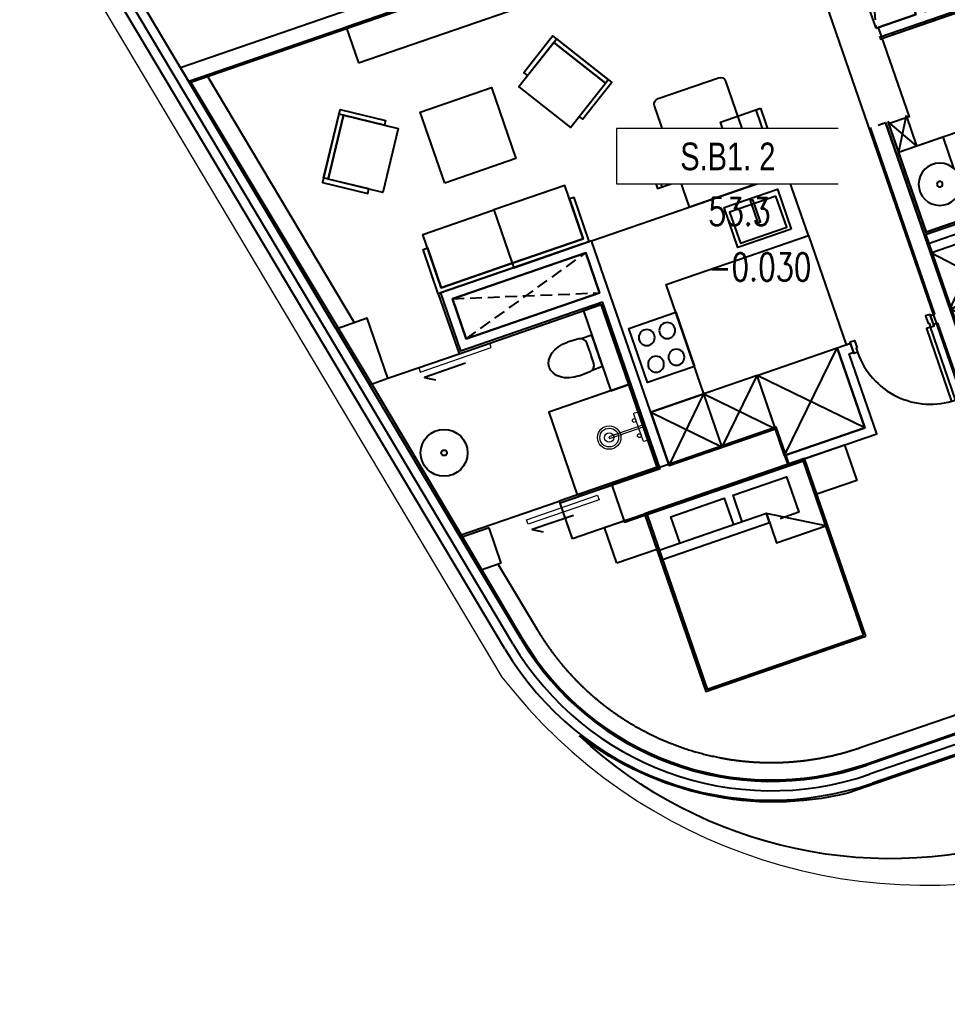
# Model space of a CAD drawing. Header units: millimetres. Extents: x -361699137 to 361252145, y -356478932 to 356523199.
# Drawn here: x 63702 to 73578, y 21510 to 31904 of the extents above; entities that cross this region are included whole.
import ezdxf
from ezdxf.enums import TextEntityAlignment as Align
from ezdxf.xclip import XClip

# ---------------------------------------------------------------- set-up
doc = ezdxf.new("R2010")
doc.units = ezdxf.units.MM
doc.header["$LTSCALE"] = 100
doc.header["$MEASUREMENT"] = 0
doc.header["$XCLIPFRAME"] = 0
doc.set_wipeout_variables(frame=1)
for name, pattern in [('220126_HDN_HBA typical plan$0$HIDDEN', [0.375, 0.25, -0.125]), ('ACAD_ISO03W100', [30, 12, -18]), ('Xref_ST_MBDV Cot vach 30.7.2022$0$HIDDEN', [0.375, 0.25, -0.125])]:
    doc.linetypes.add(name, pattern=pattern)
for name, color, linetype in [('1VinaPVC-Text', 9, 'Continuous'), ('A-_FURN----_E-_N', 251, 'Continuous'), ('A-ANNO-ROOM', 50, 'Continuous'), ('A-WALL-FNSH', 11, 'Continuous'), ('IDEA - dim', 251, 'Continuous'), ('KT-Net manh', 139, 'Continuous'), ('KT-Tuong', 1, 'Continuous'), ('Xref_ST_MBDV Cot vach 30.7.2022$0$KT-Khuat', 9, 'Xref_ST_MBDV Cot vach 30.7.2022$0$HIDDEN')]:
    doc.layers.add(name, color=color, linetype=linetype)
for name, color, linetype, lineweight in [('A-NoiThat', 39, 'Continuous', 13), ('AUDIT_I_220808132811-11', 7, 'Continuous', 9), ('CIC36 net manh', 8, 'Continuous', 9), ('HBA-Partition', 4, 'Continuous', 13), ('KT-Chuviet', 255, 'Continuous', 15), ('KT-Net cua', 87, 'Continuous', 9), ('KT-Net thay', 7, 'Continuous', 15), ('KT-Net truc', 18, 'Continuous', 15)]:
    doc.layers.add(name, color=color, linetype=linetype, lineweight=lineweight)
doc.layers.add('dien tich thong thuy', color=3, linetype='Continuous', plot=False)
doc.styles.add('220126_HDN_HBA typical plan$0$211210_HDN_HBA_TYPICAL PLAN CORE OPT 1$0$HBA-Text', font='GOTHIC.TTF')
doc.styles.add('font unicode ccu', font='arial.ttf')
doc.styles.add('ROMANS', font='ROMANS.SHX')
doc.styles.add('Tahoma', font='tahoma.ttf')

# ---------------------------------------------------------------- blocks, each defined once
blk = doc.blocks.new('A$C1AAC5519')
at = {"layer": 'A-ANNO-ROOM', "insert": (772.955269176513, 1216.574747113511), "char_height": 600, "attachment_point": 2, "rotation": 50.44882673977027, "style": '220126_HDN_HBA typical plan$0$211210_HDN_HBA_TYPICAL PLAN CORE OPT 1$0$HBA-Text'}
blk.add_mtext_dynamic_manual_height_columns('S.B1.', width=722857412.8743668, gutter_width=9765.624999999996, heights=[0], dxfattribs=at)
blk = doc.blocks.new('A$C418F5BC8')
at = {"layer": 'A-ANNO-ROOM', "insert": (648.1133449638728, 1090.790118377889), "char_height": 600, "attachment_point": 2, "rotation": 50.44882673977027, "style": '220126_HDN_HBA typical plan$0$211210_HDN_HBA_TYPICAL PLAN CORE OPT 1$0$HBA-Text'}
blk.add_mtext_dynamic_manual_height_columns('SL-S', width=722857412.8743668, gutter_width=9765.624999999996, heights=[0], dxfattribs=at)
blk = doc.blocks.new('A$C2A6C5140')
at = {"layer": 'A-ANNO-ROOM', "insert": (731.4497625969816, 1190.0169191678, 0.0003277973379295924), "char_height": 600, "attachment_point": 2, "rotation": 50.44882673977027, "style": '220126_HDN_HBA typical plan$0$211210_HDN_HBA_TYPICAL PLAN CORE OPT 1$0$HBA-Text'}
blk.add_mtext_dynamic_manual_height_columns('2-BR', width=722857412.8743668, gutter_width=9765.624999999996, heights=[0], dxfattribs=at)
blk = doc.blocks.new('A$C5388591E')
at = {"layer": 'A-ANNO-ROOM', "insert": (894.3001998505497, 842.1987865094561, 0.0004622000541105721), "char_height": 600, "attachment_point": 2, "rotation": 1.4064704596368105, "style": '220126_HDN_HBA typical plan$0$211210_HDN_HBA_TYPICAL PLAN CORE OPT 1$0$HBA-Text'}
blk.add_mtext_dynamic_manual_height_columns('3-BR', width=722857412.8743668, gutter_width=9765.624999999996, heights=[0], dxfattribs=at)
blk = doc.blocks.new('A$C21AF0CCA')
at = {"layer": 'A-ANNO-ROOM', "insert": (1197.56892258345, 814.6835720778872), "char_height": 600, "attachment_point": 2, "rotation": 0.10542954816276216, "style": '220126_HDN_HBA typical plan$0$211210_HDN_HBA_TYPICAL PLAN CORE OPT 1$0$HBA-Text'}
blk.add_mtext_dynamic_manual_height_columns('S.B1P.', width=722857412.8743668, gutter_width=9765.624999999996, heights=[0], dxfattribs=at)
blk = doc.blocks.new('*U207')
for points in [[(396.7561588253833, -484.1490495130481), (464.3337632049024, -466.3349522090732), (394.4481821902239, -466.0516779393653)], [(482.6951045578201, -398.9039813853606), (464.6170375002125, -396.4493711387506), (464.3337632049024, -466.3349522090732)]]:
    blk.add_hatch(color=256).paths.add_polyline_path(points)
blk.add_line((464.3337632049024, -466.3349522090732), (416.9273155568029, -418.7598943406972))
for points in [[(396.7561588253833, -484.1490495130481), (464.3337632049024, -466.3349522090732), (394.4481821902239, -466.0516779393653)], [(482.6951045578201, -398.9039813853606), (464.6170375002125, -396.4493711387506), (464.3337632049024, -466.3349522090732)]]:
    blk.add_lwpolyline(points, close=True)
for centre in [(16.76743755071067, -17.17677016190672), (85.71403000141326, -87.65612936302188), (155.3043908096025, -157.4940017787478), (224.8947516177918, -227.3318741944736), (294.485112425981, -297.1697466101995), (364.0754732341703, -367.0076190259254)]:
    blk.add_ellipse(centre, major_axis=(34.52187991841241, 31.95056764796491), ratio=0.5238875827070036, start_param=4.731720461219403, end_param=7.873313114809197)
at = {"extrusion": (0, 0, -1)}
for centre in [(51.5728287498025, -52.1059534814385), (120.5194212005051, -122.5853126825537), (190.1097820086943, -192.4231850982796), (259.7001428168836, -262.2610575140054), (329.2905036250728, -332.0989299297313), (398.8808644332621, -401.9368023454572)]:
    blk.add_ellipse(centre, major_axis=(-32.07293168385898, -34.4082260416161), ratio=0.5238875826554585, start_param=4.731720461217387, end_param=7.87331311480718, dxfattribs=at)
blk = doc.blocks.new('*U204')
at = {"ltscale": 5}
blk.add_lwpolyline([(305, -530), (305, -1.13686837721616e-13), (-305, 0), (-305, -530)], close=True, dxfattribs=at)
for centre in [(-150, -150), (150, -150.0000000000001), (-150, -380), (150, -380)]:
    blk.add_circle(centre, 85, dxfattribs=at)
blk = doc.blocks.new('*U206')
at = {"layer": 'A-_FURN----_E-_N', "linetype": 'Continuous'}
for points in [[(-899.9999999999709, 600), (-899.9999999999709, 1000), (-1349.999999999971, 1000), (-1349.999999999971, 600)], [(-900.0000000000291, -1000), (-900.0000000000291, 1000), (900.0000000000291, 1000), (900.0000000000291, -1000)], [(-880.0000000000291, -980), (-880.0000000000291, 980), (880.0000000000291, 980), (880.0000000000291, -980)], [(1350.000000000029, 600), (1350.000000000029, 1000), (900.0000000000291, 1000), (900.0000000000291, 600)]]:
    blk.add_lwpolyline(points, close=True, dxfattribs=at)
at = {"layer": 'A-_FURN----_E-_N', "linetype": '220126_HDN_HBA typical plan$0$HIDDEN', "ltscale": 500}
blk.add_lwpolyline([(-900.0000000000291, -1000), (-900.0000000000291, 1000), (900.0000000000291, 1000), (900.0000000000291, -1000)], close=True, dxfattribs=at)
at = {"layer": 'A-_FURN----_E-_N', "linetype": 'Continuous'}
for points in [[(-54.9999999999709, 580), (-54.9999999999709, 880), (-655.605454891891, 880), (-655.605454891891, 480), (-448.1151331290312, 480)], [(645.6054548844986, 580), (645.6054548844986, 880), (45.0000000000291, 880), (45.0000000000291, 580)], [(-880.0000000000291, 248.6659454330802), (-326.2632651105232, 580), (880.0000000000291, 580), (880.0000000000291, 480), (-326.2632651105232, 480), (-326.2632651105232, 580), (-326.2632651105232, 248.6659454330802), (-880.0000000000291, 248.6659454330802)]]:
    blk.add_lwpolyline(points, dxfattribs=at)
blk = doc.blocks.new('*U205')
at = {"ltscale": 5}
for points in [[(-300, -450), (300, -450), (300, 0), (-300, 0)], [(-261, -65), (261, -65), (261, -415), (-261, -415)], [(-15, -20), (15, -20), (15, -270), (-15, -270)]]:
    blk.add_lwpolyline(points, close=True, dxfattribs=at)
blk = doc.blocks.new('220126_HDN_HBA typical plan$0$210902_YS plan 330pm ver13$0$TOTO-WC-CW822J')
at = {"color": 0}
blk.add_lwpolyline([(-177.2072506700642, -119.1915361834399), (-175, 0), (175, 0), (177.2072506700642, -119.1915361836145)], dxfattribs=at)
blk.add_lwpolyline([(-190, -270), (-183.3947591906181, -144.5004246227618, -0.3908696114996718), (-115.4352058441145, -78.20653349565691), (-27.76706723973621, -75.77130742336158, -0.01388621073825284), (27.76706724101678, -75.77130742336158), (115.4352058439981, -78.20653349565691, -0.3908696114996718), (183.3947591905016, -144.5004246227618), (190, -270)], format="xyb", dxfattribs=at)
blk.add_ellipse((0, -270), major_axis=(0, -270), ratio=0.7037037037037037, start_param=4.71238898038469, end_param=7.853981633974483, dxfattribs=at)
blk = doc.blocks.new('d800')
blk.add_line((760, 70), (40, 70))
for points in [[(40, 790), (40, 70), (85, 70), (85, 790)], [(50, 25), (40, 25), (40, 70), (0, 70), (0, -70), (50, -70)], [(750, 25), (760, 25), (760, 70), (800, 70), (800, -70), (750, -70)]]:
    blk.add_lwpolyline(points, close=True)
blk.add_arc((40, 70), 720, 0, 90)
blk = doc.blocks.new('9')
for p, q in [((-3000.000000004635, -5599.999999996318), (-3345.000000458938, -5599.999999996784)), ((-3345.000000458938, -5599.999999996784), (-3000.000000005144, -5805.000000001877)), ((-3000.000000004635, -5599.999999996318), (-3345.000000458633, -5805.000000001819))]:
    blk.add_line(p, q)
at = {"color": 6, "const_width": 29.99999999999999}
blk.add_lwpolyline([(-99.99999999903957, -199.9999999962602), (-1069.999999999491, -199.9999999962456), (-1069.999999999542, -1574.999999996304), (-99.99999999943248, -1574.999999996289)], close=True, dxfattribs=at)
at = {"layer": 'A-_FURN----_E-_N', "linetype": 'Continuous'}
for points in [[(-1769.999999998588, -874.9999999943248), (-1839.999999999025, -874.9999999925785), (-1839.999999998603, -1224.999999994412), (-1769.99999999904, -1224.999999994427)], [(-1169.99999999952, -874.9999999944557), (-1769.999999998588, -874.9999999943248), (-1769.999999999076, -1674.999999994441), (-1169.99999999952, -1674.99999999626)], [(-1769.99999999904, -1224.999999994427), (-1839.999999998603, -1224.999999994412), (-1839.999999999076, -1674.999999994456), (-1769.999999999076, -1674.999999994441)]]:
    blk.add_lwpolyline(points, close=True, dxfattribs=at)
at = {"layer": 'A-WALL-FNSH', "color": 5}
for points in [[(-9580.000000018605, -259.9999999943393), (-9460.000000018154, -259.9999999944557), (-9460.000000018656, -199.9999999944121), (-9580.000000018605, -199.9999999963038)], [(-9460.000000018597, -2814.999999994354), (-9460.000000018154, -259.9999999944557), (-9580.000000018605, -259.9999999943393), (-9580.000000019078, -2814.999999996275)], [(-9520.000000018641, -1562.499999994412), (-9520.000000018597, -259.9999999943684), (-9580.000000018605, -259.9999999943393), (-9580.000000018583, -1562.499999994325)], [(-9460.000000018132, -1562.499999994427), (-9460.000000018597, -2814.999999994354), (-9520.000000018597, -2814.999999996217), (-9520.000000018641, -1562.499999994412)], [(-9580.000000018597, -2874.999999998137), (-9460.000000018146, -2874.999999996246), (-9460.000000018597, -2814.999999994354), (-9580.000000019078, -2814.999999996275)], [(-9580.000000018132, -2974.999999996231), (-9460.00000001816, -2974.999999994412), (-9460.000000018612, -3034.999999996289), (-9580.000000019092, -3034.999999998137)], [(-9460.000000018612, -3034.999999996289), (-9460.000000019529, -5539.999999996275), (-9580.000000020023, -5539.999999996289), (-9580.000000019092, -3034.999999998137)], [(-9460.000000018612, -4287.499999998123), (-9460.000000018612, -3034.999999996289), (-9520.000000018641, -3034.999999996289), (-9520.000000019085, -4287.499999998152)], [(-9520.000000019085, -4287.499999998152), (-9520.000000019092, -5539.99999999626), (-9580.000000020023, -5539.999999996289), (-9580.000000018612, -4287.499999998123)], [(-9580.000000020023, -5539.999999996289), (-9460.000000019529, -5539.999999996275), (-9460.000000019078, -5599.999999994354), (-9580.000000019543, -5599.999999996318)]]:
    blk.add_lwpolyline(points, close=True, dxfattribs=at)
for points in [[(-9460.000000018656, -199.9999999944121), (-9460.000000018597, -2814.999999994354)], [(-9460.000000019078, -5599.999999994354), (-9460.000000018612, -3034.999999996289)]]:
    blk.add_lwpolyline(points, dxfattribs=at)
at = {"layer": 'HBA-Partition'}
blk.add_lwpolyline([(-9199.999999999054, -2874.999999996289), (-9199.999999998574, -2974.999999996289), (-9599.99999999904, -2974.999999996217), (-9599.999999999505, -2874.999999998137)], close=True, dxfattribs=at)
at = {"layer": 'IDEA - dim'}
for p, q in [((-9599.999999999054, -199.9999999944412), (-9599.999999999505, -2874.999999998137)), ((-9399.999999998603, -199.9999999943975), (-9399.999999999098, -2874.999999996289)), ((-1769.999999998588, -874.9999999943248), (-1769.999999998559, -199.9999999943975)), ((-2119.999999999491, -2874.999999994339), (-2470, -2874.999999994514)), ((-2119.999999999091, -2874.999999992564), (-2020.000000004678, -2874.999999992564)), ((-2020.000000003696, -3665), (-2020.000000003711, -2874.999999996304)), ((-1070.000002763212, -2875.000003132984), (-169.9999999995125, -2875.000003684283)), ((-1070.000002762747, -3325.000003041685), (-1070.000002763212, -2875.000003132984)), ((-9600.000000000451, -5600.93815043573), (-9599.99999999904, -2974.999999996217)), ((-9399.999999999978, -5600.93815043378), (-9399.999999999069, -2974.999999996275)), ((-1070.000002762747, -3325.000003041685), (-170.0000000004438, -3325.000003684312)), ((-1070.000003144596, -3324.999999349893), (-1069.99999695037, -3325.000003041656)), ((-669.9999999999782, -4749.999999998079), (-670.0000000004366, -3325.000003689929)), ((-4269.99999999904, -3764.999999994427), (-4244.999999999069, -3764.999999996289)), ((-4270.000000000007, -4564.999999998123), (-4244.999999999971, -4564.999999996217)), ((-1095.000000000451, -5049.999999996318), (-1095.000000000422, -4749.999999998137)), ((-169.9999999995052, -5599.999999996289), (-6.963091436773539e-09, -5599.999999998137)), ((-3000.000000004613, -5830.000000001804), (-4269.99999999904, -5830.000000001877))]:
    blk.add_line(p, q, dxfattribs=at)
blk.add_lwpolyline([(-5269.99999999904, -84.99999998044223), (-5269.999999999054, -1724.999999976731, 0.414213562373095), (-5209.999999999505, -1784.999999976717), (-4529.999999998574, -1784.999999976717, 0.414213562373095), (-4469.999999999069, -1724.999999978565), (-4469.999999999054, -84.99999998044223)], format="xyb", close=True, dxfattribs=at)
for points in [[(-1170, -799.9999999963184), (-1169.999999999513, -199.9999999962456), (-4469.999999998574, -199.9999999943975), (-4469.999999998574, -799.9999999944121), (-1769.999999999047, -799.9999999963038), (-1769.999999999076, -1674.999999994441), (-1169.99999999952, -1674.99999999626)], [(-3269.999999999971, -2874.99999999252), (-2469.999999999047, -2874.999999992593), (-2469.999999999956, -3664.999999996231)], [(-3000.000000005144, -5805.000000001877), (-4244.999999999971, -5805.00000000179), (-4244.99999999952, -2999.999999992549), (-3394.999999999069, -2999.999999992564), (-3394.999999999549, -3789.999999996289), (-2144.999999999047, -3789.999999996246), (-2144.99999999952, -5599.99999999626)], [(-4476.139892185995, -4728.893979981542), (-4476.139892186497, -4294.40326539801), (-4530.01426306089, -4363.505103575066)], [(-3000.000000003267, -5805.000000001834), (-3345.000000458633, -5805.000000001819), (-3345.000000459586, -5140.000000456363), (-2895.000000459593, -4690.000000456275), (-2144.99999999952, -4690.000000456363), (-2144.99999999952, -5599.99999999626)], [(-3922.249721609478, -5305.000002011584), (-4245.000000000451, -5305.000002011613), (-4244.999999999971, -5805.00000000179), (-3345.000000458633, -5805.000000001819), (-3345.000000459113, -5305.000002011642), (-3697.750278390449, -5305.000002009838)]]:
    blk.add_lwpolyline(points, dxfattribs=at)
for points in [[(-8249.999999999563, -748.0050340611488), (-8249.999999999047, -299.9999999962602), (-7449.99999999904, -299.9999999944994), (-7449.999999999549, -249.9999999962747), (-8299.99999999904, -249.9999999962747), (-8299.99999999904, -748.005034061076)], [(-8249.999999999047, -299.9999999962602), (-8249.999999999047, -899.9999999963184), (-7449.999999999549, -899.9999999944121), (-7449.99999999904, -299.9999999944994)], [(-6649.999999999505, -748.0050340610906), (-6649.999999999025, -299.9999999962165), (-7449.99999999904, -299.9999999944994), (-7449.999999999549, -249.9999999962747), (-6599.99999999952, -249.9999999943975), (-6599.999999999491, -748.0050340592861)], [(-6649.999999999025, -299.9999999962165), (-6649.999999999505, -899.9999999944266), (-7449.999999999549, -899.9999999944121), (-7449.99999999904, -299.9999999944994)], [(-5526.365906123057, -831.6291622417048), (-5526.365906122148, -381.6291622417048), (-5076.365906122592, -381.6291622435529), (-5076.365906122577, -831.6291622435092)], [(-5526.365906123057, -831.6291622417048), (-5526.365906122148, -381.6291622417048), (-5476.365906123057, -381.6291622435383), (-5476.365906123028, -831.6291622434946)], [(-5526.36590612305, -1078.370892607607), (-5526.365906122577, -1528.370892607505), (-5076.365906123508, -1528.370892607621), (-5076.365906122577, -1078.370892607651)], [(-5526.36590612305, -1078.370892607607), (-5526.365906122577, -1528.370892607505), (-5476.365906123057, -1528.370892609484), (-5476.365906123559, -1078.370892607651)], [(-4213.634093875524, -1078.37089260768), (-4213.634093875517, -1528.370892609455), (-4663.634093875975, -1528.370892607592), (-4663.634093875044, -1078.370892607592)], [(-4213.634093875524, -1078.37089260768), (-4213.634093875517, -1528.370892609455), (-4263.634093875553, -1528.370892607636), (-4263.634093875531, -1078.370892607592)], [(-8375.73886584679, -1390.677188735441), (-8823.743899913003, -1390.677188733622), (-8823.743899913068, -2090.677188735484), (-8873.743899912559, -2090.677188733636), (-8873.743899912079, -1340.677188733593), (-8375.738865846739, -1340.677188733593)], [(-7849.99999999904, -1340.677188733607), (-7849.999999998574, -2140.677188733578), (-7049.999999999025, -2140.677188733593), (-7049.99999999904, -1340.677188733607)], [(-6524.261134151835, -1390.677188735441), (-6076.256100086481, -1390.677188735412), (-6076.256100086466, -2090.677188733607), (-6026.256100086015, -2090.677188735441), (-6026.25610008552, -1340.677188735455), (-6524.261134151355, -1340.677188735441)], [(-8375.738865846768, -2090.677188735441), (-8823.743899913068, -2090.677188735484), (-8823.743899913003, -1390.677188733622), (-8873.743899912559, -1390.677188735528), (-8873.743899912079, -2140.677188731759), (-8375.738865846753, -2140.677188733578)], [(-8823.743899913068, -2090.677188735484), (-8223.743899912093, -2090.677188735412), (-8223.743899912064, -1390.677188735368), (-8823.743899913003, -1390.677188733622)], [(-6076.256100086466, -2090.677188733607), (-6676.256100086503, -2090.677188735455), (-6676.256100086481, -1390.677188735441), (-6076.256100086481, -1390.677188735412)], [(-6524.261134151326, -2090.677188733636), (-6076.256100086466, -2090.677188733607), (-6076.256100086481, -1390.677188735412), (-6026.256100086001, -1390.677188735455), (-6026.25610008552, -2140.677188735368), (-6524.261134151384, -2140.677188733607)], [(-124.9999999995125, -1875.000000003725), (-124.9999999995198, -1865.00000000374), (-184.9999999994907, -1865.000000003725), (-184.9999999990541, -1825.000000003725), (15.00000000097498, -1825.000000003725), (15.00000000050204, -1875.000000005515)], [(-1105.000000000437, -2785.000000005661), (-185.0000000000073, -2785.000000005632), (-185.0000000004438, -2725.00000000553), (-1105.000000000451, -2725.000000003711)], [(-124.9999999999782, -2775.000000005559), (-124.9999999990687, -2785.000000003682), (-185.0000000000073, -2785.000000005632), (-184.9999999999563, -2825.000000003711), (15.00000000097498, -2825.000000003725), (15.00000000002183, -2775.000000003638)], [(-8399.99999999997, -2974.999999994325), (-6599.999999999061, -2974.999999994485), (-6599.99999999904, -2874.999999992564), (-8399.999999999054, -2874.999999992564)], [(-6752.499999999047, -2874.999999996173), (-6752.499999999025, -2974.999999994412), (-8247.499999999956, -2974.999999994412), (-8247.499999999513, -2874.999999996318)], [(-8147.499999999491, -2899.999999994412), (-8147.499999999978, -2949.999999996347), (-6852.499999999549, -2949.999999998123), (-6852.499999999491, -2899.999999996275)], [(-5699.999999999505, -3574.999999992549), (-5099.999999999534, -3574.999999990745), (-5099.999999999505, -2974.999999990672), (-5699.999999999025, -2974.999999990687), (-5699.999999999505, -3574.999999992549)], [(-5099.999999999534, -3574.999999990745), (-4369.999999999505, -3574.999999990614), (-4369.999999999505, -2974.999999992549), (-5099.999999999505, -2974.999999990672), (-5099.999999999534, -3574.999999990745)], [(-2144.99999999952, -4690.000000456363), (-2144.999999999047, -3789.999999996246), (-2344.999999999956, -3789.999999998137), (-2344.999999999978, -4690.000000456246)], [(-4370.000000000422, -4285.574825735777), (-4429.999999999956, -4285.574825735705), (-4429.999999999971, -5085.574825735777), (-4370.000000000029, -5085.5748257339)], [(-170.000000000422, -5049.999999998137), (-2020.000000000888, -5049.999999996289), (-2020.000000000909, -4749.999999998181), (-170.0000000013679, -4749.999999998152)], [(-5699.999999999985, -5830.000000005573), (-5099.999999999054, -5830.000000005602), (-5099.999999999025, -5229.999999999942), (-5699.999999999978, -5230.000000001804), (-5699.999999999985, -5830.000000005573)], [(-5099.999999999978, -5830.00000000179), (-4469.999999999971, -5830.000000001877), (-4469.999999999971, -5230.000000001877), (-5099.999999999025, -5229.999999999942), (-5099.999999999054, -5830.000000005602)]]:
    blk.add_lwpolyline(points, close=True, dxfattribs=at)
for radius in [224.9999999999998, 29.99999999999998]:
    blk.add_circle((-3810.000000000036, -5500.000002006098), radius, dxfattribs=at)
for centre, radius, end in [((-185.0000000000073, -2785.000000005632), 919.9999999999992, 180), ((-669.9999999995052, -3933.683784391746), 249.9999999999998, 270)]:
    blk.add_arc(centre, radius, 90, end, dxfattribs=at)
at = {"layer": 'KT-Net manh', "linetype": 'ACAD_ISO03W100', "ltscale": 4}
for p, q in [((-9199.999999999076, -199.9999999944121), (-9199.999999999054, -2874.999999996289)), ((-1169.999999999513, -199.9999999962456), (-1769.999999998588, -874.9999999943248)), ((-1169.99999999952, -874.9999999944557), (-1769.999999998559, -199.9999999943975)), ((-7450.000000000022, -849.9999999963038), (-7449.999999999542, -3599.999999994398)), ((-1169.99999999952, -874.9999999944557), (-1769.999999999076, -1674.999999994441)), ((-1169.99999999952, -1674.99999999626), (-1769.999999998588, -874.9999999943248)), ((-3269.999999999971, -2874.99999999252), (-2905.673725120723, -2709.874697769061)), ((-2469.999999999047, -2874.999999992593), (-2834.326274876497, -2709.874697769046)), ((-9199.999999999069, -2874.99999999073), (-8399.999999999054, -2874.999999992564)), ((-5699.999999999542, -2874.999999992564), (-6599.99999999904, -2874.999999992564)), ((-5699.999999999971, -5714.999999998065), (-5699.999999999542, -2874.999999992564)), ((-2119.999999999491, -2874.999999994339), (-2469.999999999956, -3664.999999996231)), ((-2119.999999999971, -3664.999999998065), (-2469.999999999047, -2874.999999992593)), ((-1070.000002763212, -2875.000003132984), (-2020, -2875.000003132984)), ((-170.0000000716682, -3325.000003686087), (-1070.00000276322, -2875.000003164634)), ((-169.9999999995125, -2875.000003684283), (-1070.000002762747, -3325.000003041685)), ((-9199.99999999952, -5600.938150433794), (-9199.999999998574, -2974.999999996289)), ((-5699.999999999505, -3574.999999992549), (-5099.999999999505, -2974.999999990672)), ((-5699.999999999025, -2974.999999990687), (-5099.999999999534, -3574.999999990745)), ((-5099.999999999534, -3574.999999990745), (-4369.999999999505, -2974.999999992549)), ((-5099.999999999505, -2974.999999990672), (-4369.999999999505, -3574.999999990614)), ((-2020.000000000931, -5049.999999990701), (-1095.000000000466, -4749.999999992535)), ((-1095.00000000048, -5049.999999990716), (-2020.000000000946, -4749.999999992564)), ((-1095.00000000048, -5049.999999990716), (-170.0000000013752, -4749.999999992549)), ((-170.0000000004366, -5049.999999992579), (-1095.000000000466, -4749.999999992535)), ((-5699.999999999985, -5830.000000005573), (-5099.999999999025, -5229.999999999942)), ((-5699.999999999978, -5230.000000001804), (-5099.999999999054, -5830.000000005602)), ((-5099.999999999978, -5830.00000000179), (-4469.999999999971, -5230.000000001877)), ((-5099.999999999025, -5229.999999999942), (-4469.999999999971, -5830.000000001877))]:
    blk.add_line(p, q, dxfattribs=at)
for centre, start, end in [((-3269.999999999971, -2874.99999999252), 0, 24.38168205638541), ((-2469.999999999047, -2874.999999992593), 155.6183179436146, 180)]:
    blk.add_arc(centre, 399.9999999999996, start, end, dxfattribs=at)
at = {"layer": 'KT-Tuong'}
for p, q in [((-6600.000000001135, -84.99999998036947), (-3569.999999998588, -84.99999998050043)), ((-3569.999999998588, -84.99999998050043), (-3569.999999998588, -199.9999999962602)), ((-3569.999999998588, -199.9999999962602), (-3000.000000068831, -199.9999999899592)), ((-1169.99999999952, -1674.99999999626), (-1169.999999999513, -199.9999999962456)), ((-1169.999999999513, -199.9999999962456), (-1069.999999999513, -199.9999999962311)), ((-1069.999999999542, -1574.999999996304), (-1069.999999999513, -199.9999999962311)), ((-99.99999999903957, -199.9999999962602), (-99.99999999943248, -1574.999999996289)), ((-99.99999999903957, -199.9999999962311), (9.74978320300579e-10, -199.9999999962165)), ((9.458744898438454e-10, -199.9999999962456), (4.94765117764473e-10, -1824.999999994412)), ((-1069.999999999542, -1574.999999996304), (5.602487362921238e-10, -1574.999999996289)), ((-1169.99999999952, -1674.99999999626), (-169.9999999995125, -1674.999999996289)), ((-169.9999999995343, -1824.999999992462), (-169.9999999995125, -1674.999999996289)), ((-169.9999999999854, -1824.999999994412), (4.94765117764473e-10, -1824.999999994412)), ((-4219.999999998596, -2974.999999990687), (-4219.999999999054, -2874.999999990629)), ((-3419.999999999505, -2974.999999990745), (-3420.000000000015, -2874.999999992593)), ((-169.9999999999854, -5049.999999996202), (-169.9999999990541, -2825.000000005573)), ((2.91038304567337e-11, -2825.000000003711), (-7.436028681695461e-09, -5599.999999998137)), ((-4219.99999999904, -2974.999999988897), (-4269.999999999047, -2974.999999990614)), ((-4269.999999999047, -2974.999999990614), (-4269.99999999904, -3764.999999994427)), ((-3369.999999998152, -2974.999999990701), (-3419.999999999985, -2974.999999988824)), ((-3369.999999998152, -2974.999999990701), (-3369.999999999527, -3764.999999994383)), ((-2020.000000003711, -3664.999999996289), (-3269.999999999556, -3664.999999996289)), ((-2020.000000001353, -5049.999999994412), (-2020.000000003245, -3664.999999996275)), ((-4269.99999999904, -3764.999999994427), (-4369.999999999956, -3764.999999996187)), ((-2119.999999999985, -3764.999999994368), (-3369.999999999527, -3764.999999994383)), ((-2119.999999999491, -5599.999999994354), (-2119.999999999513, -3764.999999998137)), ((-4270.000000000007, -4564.999999998123), (-4370.000000000429, -4564.999999996202)), ((-4270.000000000007, -4564.999999998123), (-4269.99999999904, -5830.000000001877)), ((-2020.000000000888, -5049.999999996289), (-170.000000000422, -5049.999999998137)), ((-169.999999999025, -5149.999999994325), (-2020.000000000931, -5149.999999994398)), ((-2020.000000000451, -5599.999999996275), (-2020.000000000458, -5149.999999992549)), ((-169.9999999995052, -5599.999999996289), (-169.9999999995343, -5149.999999994412)), ((-2020.000000000451, -5599.999999996275), (-169.9999999995052, -5599.999999996289)), ((-3000.000000003725, -5914.999999994441), (-3000.000000003682, -5830.000000001877))]:
    blk.add_line(p, q, dxfattribs=at)
for points in [[(-4369.999999999505, -2974.999999992549), (-5699.999999999025, -2974.999999990687), (-5699.999999999542, -2874.999999992564), (-4369.999999999549, -2874.999999992579)], [(-4369.999999999549, -2874.999999992579), (-4219.999999999054, -2874.999999990629)], [(-3420.000000000015, -2874.999999992593), (-3269.999999999971, -2874.99999999252), (-3269.999999999556, -3664.999999996289)], [(-4369.999999999505, -2974.999999992549), (-4369.999999999956, -3764.999999996187)], [(-4370.000000000429, -4564.999999996202), (-4369.999999999971, -5830.000000001863)], [(-169.9999999999854, -5049.999999996202), (-2020.000000000917, -5049.999999994412)], [(-6600.000000007887, -5830.000000001819), (-6600.000000007873, -5599.999999986903), (-5700.000000000015, -5599.999999986961), (-5699.999999999971, -5830.000000001863), (-3000.000000003682, -5830.000000001877)]]:
    blk.add_lwpolyline(points, dxfattribs=at)
at = {"layer": 'Xref_ST_MBDV Cot vach 30.7.2022$0$KT-Khuat', "linetype": 'Xref_ST_MBDV Cot vach 30.7.2022$0$HIDDEN', "ltscale": 5}
for p, q in [((-100.0006481566306, -199.9999999962602), (-1069.999999999542, -1574.999999996304)), ((-1069.999999999491, -200.0009207495896), (-99.99999999943248, -1574.999999996289)), ((-169.9999999995052, -5599.999999996289), (-2020.000000000458, -5149.999999992549)), ((-169.999999999025, -5149.999999994325), (-2020.000000000451, -5599.999999996275))]:
    blk.add_line(p, q, dxfattribs=at)
at = {"layer": 'CIC36 net manh', "color": 8}
for p, xscale, yscale, zscale, rotation in [((-9356.290285326548, -200.5282706860744), -0.8100000000112607, 0.8100000000112607, 0.8100000000112606, 44.8767987960188), ((-9261.336658840533, -200.7459850162268), -0.8100000000112607, 0.8100000000112607, 0.8100000000112606, 44.8767987960188), ((-9356.290285327457, -2874.471729306417), 0.8100000000112615, 0.8100000000112615, 0.8100000000112615, 135.1232012039649), ((-9261.336658840533, -2874.254014972612), 0.8100000000112615, 0.8100000000112615, 0.8100000000112615, 135.1232012039649), ((-9356.290285326992, -2975.528270687922), -0.8100000000112607, 0.8100000000112607, 0.8100000000112606, 44.8767987960188), ((-9261.336658840519, -2975.745985019952), -0.8100000000112607, 0.8100000000112607, 0.8100000000112606, 44.8767987960188), ((-9356.290285327937, -5600.650752803354), 0.8100000000112615, 0.8100000000112615, 0.8100000000112615, 135.1232012039649), ((-9261.336658841916, -5600.433038469419), 0.8100000000112615, 0.8100000000112615, 0.8100000000112615, 135.1232012039649)]:
    blk.add_blockref('*U207', p, dxfattribs=dict(at, xscale=xscale, yscale=yscale, zscale=zscale, rotation=rotation))
at = {"layer": 'IDEA - dim', "extrusion": (0, 0, -1), "xscale": -1, "zscale": -1, "rotation": 180}
blk.add_blockref('*U204', (3919.999999998581, -749.999999996202), dxfattribs=at)
at = {"layer": 'IDEA - dim'}
for name, p, xscale, rotation in [('*U205', (-2319.999999998588, -299.9999999944412), -1, 359.9999999999917), ('d800', (-4219.999999999025, -2929.999999990687), -1, 180), ('*U206', (-7500.000000000422, -4599.999999998152), -1, 180), ('220126_HDN_HBA typical plan$0$210902_YS plan 330pm ver13$0$TOTO-WC-CW822J', (-2345.000000000029, -4240.000000227272), -1.000000000000001, 270)]:
    blk.add_blockref(name, p, dxfattribs=dict(at, xscale=xscale, rotation=rotation))
at = {"layer": '1VinaPVC-Text', "style": 'Tahoma'}
for s, p in [('THK KĐ', (-621.2825143672817, -632.8384071638284)), ('KITCHS.B3.', (-2616.439761780442, -1181.604633180497)), ('LIVING R', (-6885.442218542077, -1468.461951309713)), ('BED ROOM', (-6228.253716063686, -3886.102424358964)), ('WORK', (-1417.810789075651, -3966.135178038836)), ('WC', (-3531.033974959493, -4230.913363981905))]:
    blk.add_text(s, height=99.9999999999999, rotation=270, dxfattribs=at).set_placement(p)
blk = doc.blocks.new('A$C2A980E36')
at = {"ltscale": 0.5}
blk.add_lwpolyline([(-10, 0), (10, 0), (10, 400), (-10, 400)], close=True, dxfattribs=at)
blk.add_lwpolyline([(160, 60), (160, 30, -0.4142135623730916), (150, 20), (-150, 20, -0.4142135623730987), (-160, 30), (-160, 60.00000000000728, -0.414213562373095), (-150, 70.00000000000728), (150, 70, -0.4142135623730915)], format="xyb", close=True, dxfattribs=at)
for centre, radius in [((0, 400), 125), ((0, 400), 100), ((0, 400), 50), ((-85, 90.00000000000728), 20), ((85, 90), 20)]:
    blk.add_circle(centre, radius, dxfattribs=at)
blk = doc.blocks.new('d900n')
for points in [[(20, -50), (20, -40), (65, -40), (65, 0), (-65, 0), (-65, -50)], [(885, -40), (65, -40), (65, -85), (885, -85)], [(20, -850), (20, -860), (65, -860), (65, -900), (-65, -900), (-65, -850)]]:
    blk.add_lwpolyline(points, close=True)
blk.add_arc((65, -40), 820, 270, 0)
blk = doc.blocks.new('20')
at = {"layer": 'IDEA - dim'}
for p, q in [((-5888.159954475443, -6971.610965705302), (-7732.252565028364, 1899.808673915744)), ((-6435.947638978323, -3844.999999995285), (-7567.754389664202, 1599.809321853769)), ((-6474.121546941606, -3169.999999993932), (-7465.616762079386, 1599.809321853092)), ((-3599.999999999302, -3169.999999996071), (-1400.000000002241, -3169.999999996056)), ((-1400.000000002154, -3869.999999998734), (-1400.000000002241, -3169.999999996056)), ((-5967.203175876261, -6099.999999523978), (-6435.947638978323, -3844.999999995285)), ((-5953.409848445124, -5674.999999553431), (-6333.810011393696, -3844.999999995285)), ((-3001.191406525875, -5699.809964224121), (-2999.99999992027, -5099.999999603431, -4.34880725529541e-08)), ((-5692.34573328236, -6930.907270805052), (-5953.409848445066, -5674.999999553445)), ((-3700.000000001659, -5699.999999553431), (-4827.426230760524, -5699.999999523978)), ((-5790.252843878945, -6951.25911825517), (-5967.203175876261, -6099.999999523978)), ((-400.0000000085129, -9399.999999890279), (-2657.225304859166, -9399.999999267638)), ((-400.0000000360887, -9499.999999890279), (-2657.225304886815, -9499.999999267646)), ((-1.117587089538574e-08, -9600.000000000626), (-2657.225304914376, -9599.999999267646))]:
    blk.add_line(p, q, dxfattribs=at)
for points in [[(-5325.000000005326, -569.9999999925494), (-2325.00000000537, -569.9999999925494), (-2325.000000005413, -169.9999999925494), (-5325.000000005399, -169.9999999925494)], [(-5659.25215057208, -1875.308690148086), (-6036.310985387841, -1633.368313947285), (-5658.28339537399, -1044.220504657482), (-5700.365381752315, -1017.218533944106), (-6105.394942479907, -1648.448329610314), (-5686.254121288424, -1917.390676527386)], [(-5281.224560559422, -1286.160880859854), (-5658.28339537399, -1044.220504657482), (-6036.310985387841, -1633.368313947285), (-6078.3929717641, -1606.366343230766), (-5673.363411037775, -975.1365475681814), (-5254.222589845187, -1244.078894483682)], [(-3668.775439483041, -1286.160880859854), (-3291.716604668298, -1044.220504657467), (-2913.689014654577, -1633.368313947285), (-2871.607028278246, -1606.366343230766), (-3276.636589004615, -975.136547568196), (-3695.777410197217, -1244.078894483697)], [(-3290.747849470237, -1875.308690148086), (-2913.689014654577, -1633.368313947285), (-3291.716604668298, -1044.220504657467), (-3249.634618290031, -1017.218533944091), (-2844.605057562439, -1648.448329610314), (-3263.745878754053, -1917.390676527386)], [(-5658.28339537399, -1044.220504657482), (-5153.299558840503, -1368.244153240339), (-5531.327148853277, -1957.391962528593), (-6036.310985387841, -1633.368313947285)], [(-3291.716604668298, -1044.220504657467), (-3796.700441201916, -1368.244153240361), (-3418.672851189171, -1957.391962528593), (-2913.689014654577, -1633.368313947285)], [(-4875.000000012282, -2079.322811262144), (-4875.000000020969, -1279.322811262144), (-4075.00000002142, -1279.322811252932), (-4075.000000012224, -2079.322811252918)], [(-2753.033232525355, -2423.370837746974), (-2753.033232519258, -2873.370837746974), (-2303.033232519694, -2873.370837739916), (-2303.033232524889, -2423.370837739931)], [(-2753.033232525355, -2423.370837746974), (-2753.033232519258, -2873.370837746974), (-2703.03323252016, -2873.370837744515), (-2703.03323252534, -2423.370837744529)], [(-1440.301420278323, -2423.370837729977), (-1440.301420272212, -2873.370837729977), (-1890.301420272153, -2873.37083773702), (-1890.301420277377, -2423.370837735158)], [(-1440.301420278323, -2423.370837729977), (-1440.301420272212, -2873.370837729977), (-1490.30142027259, -2873.370837732422), (-1490.301420277334, -2423.370837730559)], [(-5275.000000000204, -3120.00000000406), (-5275.000000007145, -2520.00000000406), (-4475.000000007538, -2519.999999996726), (-4475.000000000233, -3119.999999996711)], [(-3675.000000000247, -3119.999999985637), (-3675.000000007625, -2519.9999999875), (-4475.000000007538, -2519.999999996726), (-4475.000000000233, -3119.999999996711)], [(-5275.000000005864, -2671.994965939186), (-5275.000000000204, -3120.00000000406), (-4475.000000000233, -3119.999999996711), (-4475.000000000087, -3169.999999994849), (-5324.999999999593, -3170.000000004642), (-5325.000000005428, -2671.994965939753)], [(-3675.000000005821, -2671.994965920778), (-3675.000000000247, -3119.999999985637), (-4475.000000000233, -3119.999999996711), (-4475.000000000087, -3169.999999994849), (-3625.000000000116, -3169.999999986932), (-3625.000000005821, -2671.994965922044)], [(-3725.000000001106, -4745.00000045693), (-3725.000000000306, -3844.999999996857), (-3925.000000001164, -3844.999999998647), (-3925.000000001557, -4745.000000456857)], [(-3725.000000001193, -4745.00000045693), (-4625.000000001237, -4745.00000045693), (-4625.000000001324, -5674.999999553431), (-3725.000000001732, -5674.999999553431)], [(-2402.572848340133, -5099.999999684675), (-3600.000000163578, -5099.999999521831), (-3599.809964589265, -5699.80996422343), (-2402.5728484625, -5699.809964224805)], [(-2402.572848462471, -5099.999999684667), (-1500.000000002023, -5099.999999807405), (-1500.000000002037, -5999.999999523992), (-2402.572848462514, -5999.999999523985)]]:
    blk.add_lwpolyline(points, close=True, dxfattribs=at)
blk.add_lwpolyline([(-2496.667326392751, -3170.000000005268), (-2496.667326392111, -2030.000000005268, -0.414213562373095), (-2436.667326393275, -1970.000000004598), (-1756.667326392315, -1969.999999996755, -0.414213562373095), (-1696.667326392067, -2029.999999994208), (-1696.66732639281, -3169.999999996056)], format="xyb", close=True, dxfattribs=at)
for points in [[(-3699.999999999709, -3169.999999995518), (-5324.999999999985, -3169.999999993932)], [(-5324.999999999593, -3169.999999993946), (-5325.000000000087, -3844.999999995431), (-3725.000000000262, -3844.999999996857)], [(-3725.000000000262, -3844.999999996857), (-3725.000000001717, -5674.999999553431), (-4827.426230760611, -5674.999999553431), (-4827.426230760626, -5699.999999523978)], [(-3600.000000001426, -5099.999999683991), (-3000.000000001513, -5099.99999968466), (-3000.000000000146, -3869.999999996755), (-1400.000000001892, -3869.999999998749)], [(-5291.397146174524, -3963.792793123881), (-5754.474411342584, -3963.79279312391), (-5651.568352416245, -4024.452351975313)], [(-1400.000000002154, -5099.999999807405), (-1350.000000002154, -5099.999999807405)]]:
    blk.add_lwpolyline(points, dxfattribs=at)
at = {"layer": 'IDEA - dim', "elevation": 5.455733494337171e-05}
blk.add_lwpolyline([(-4735.486219945917, -5868.602757372595), (-5198.563485114006, -5868.602757390603), (-5095.657426185353, -5929.262316238019)], dxfattribs=at)
at = {"layer": 'IDEA - dim'}
for centre, radius in [((-5819.018532918417, -4790.03616897855), 249.9999999999999), ((-5819.018532918577, -4790.036168978535), 29.99999999999999)]:
    blk.add_circle(centre, radius, dxfattribs=at)
for radius in [3199.999999999998, 3099.999999999998, 3299.999999999998]:
    blk.add_arc((-2657.225304910389, -6299.999999267646), radius, 191.7427856991886, 269.9999999983324, dxfattribs=at)
at = {"layer": 'KT-Net cua'}
blk.add_lwpolyline([(-5778.671012662933, -3844.999999978376), (-5778.671012662962, -3894.99999997839), (-4978.671012662962, -3894.99999997839), (-4978.671012662031, -3844.999999995503)], close=True, dxfattribs=at)
at = {"layer": 'KT-Net cua', "elevation": 5.455733498502561e-05}
blk.add_lwpolyline([(-5222.760086437935, -5799.809964246029), (-5222.760086438037, -5749.809964246007), (-4422.76008643808, -5749.809964245098), (-4422.760086437091, -5799.809964227999)], close=True, dxfattribs=at)
at = {"layer": 'KT-Net manh', "linetype": 'ACAD_ISO03W100', "ltscale": 4}
for p, q in [((-6269.846291772294, -3169.999999993946), (-6893.453116428922, -169.9999999927531)), ((-6125.000000005515, -3844.999999995285), (-5325.000000000175, -3844.999999994965)), ((-1400.000000002154, -3869.999999998734), (-1400.000000002154, -5099.999999807405)), ((-3600.000000002139, -5699.999999636289), (-3000.000000001513, -5099.99999968466)), ((-3600.000000001426, -5099.999999683991), (-3000.000000001513, -5699.99999952389)), ((-3001.189421438423, -5698.810578087316), (-2401.189421437783, -5098.810578135686)), ((-3001.189421437695, -5098.810578135017), (-2401.189421437783, -5698.810577974917)), ((-2402.572848462514, -5999.999999523985), (-1500.000000002023, -5099.999999807405)), ((-1500.000000002052, -5999.999999523992), (-2402.572848462471, -5099.999999684667)), ((-5953.409848445037, -5674.999999553576), (-4827.426230760699, -5674.999999552965)), ((-5663.889092283091, -6099.999999523978), (-5496.531512104004, -6890.203575834079)), ((-2657.225304910418, -9199.99999926766), (-400.0000000085856, -9199.999999267522))]:
    blk.add_line(p, q, dxfattribs=at)
blk.add_arc((-2657.225304910389, -6299.999999267646), 2899.999999999998, 191.7427856991886, 269.9999999983324, dxfattribs=at)
at = {"layer": 'KT-Tuong'}
for p, q in [((-7097.728371543257, -170.0000002572924), (-7133.064671280779, -0.006833054518210702)), ((-399.999999994674, -5099.999999807682), (-399.9999999995925, -3000.000000000029)), ((-6474.121546941606, -3169.999999993932), (-6333.716097115102, -3845.451795621295)), ((-3700.000000000146, -3719.999999996871), (-3699.999999999854, -3269.999999995533)), ((-3700.000000001659, -5699.999999553431), (-3700.000000000291, -3819.999999996857)), ((-1350.000000002125, -5199.999999807536), (-1350.000000002154, -5099.999999807405)), ((-450.0000000020955, -5199.999999807274), (-450.0000000021537, -5099.999999807405)), ((-399.9999999236607, -6600.000000003725, -4.442306680986762e-08), (-399.999999994383, -5199.999999807682)), ((-5627.42623075872, -5699.809964222761, 5.455710227791022e-05), (-5953.409848445022, -5699.809964222761, 5.455710227791022e-05)), ((-5627.42623075872, -6099.999999523978), (-5627.42623075872, -5699.809964222753)), ((-4229.999079220244, -5699.809964222717, 5.455710227790572e-05), (-4827.426230758749, -5699.809964222717, 5.455710227789825e-05)), ((-4827.426230758778, -6099.999999523956), (-4827.426230758749, -5699.809964222717)), ((-5627.426230758705, -6099.99999952424, 7.92928781573188e-06), (-5865.065548291546, -6099.999999523978)), ((-4229.999079220273, -6099.999999525739, 5.455710261129968e-05), (-4827.426230758705, -6099.999999525098, 3.462280940316328e-05))]:
    blk.add_line(p, q, dxfattribs=at)
at = {"layer": 'KT-Tuong', "elevation": 9.1819772015732e-10}
blk.add_lwpolyline([(-7133.064671280779, -0.006833054518210702), (-1500.000000001746, 3.863533493131399e-09), (-1500.000000001775, -169.9999996812548), (-7097.728371543257, -170.0000002572924)], dxfattribs=at)
at = {"layer": 'KT-Tuong'}
for points in [[(-6333.810011393696, -3844.999999995285), (-6125.000000005515, -3844.999999995285), (-6125.000000005501, -3169.999999993946), (-6474.121546941606, -3169.999999993932)], [(-3600.000000002139, -5699.999999636289), (-3599.999999999331, -3169.999999995518), (-5299.999999999942, -3169.999999995518), (-5300.000000000146, -3819.999999995445), (-3700.000000000291, -3819.999999996857)], [(-5199.999999999971, -3269.999999994034), (-3699.999999999854, -3269.999999995533)], [(-3699.999999999854, -3269.999999995533), (-5200.000000000058, -3269.999999995503), (-5200.000000000146, -3719.999999995518), (-3700.000000000204, -3719.999999996871)], [(-2402.572848462514, -5999.999999524618), (-1500.000000002052, -5999.999999523992), (-1500.000000002023, -5099.999999807405), (-1350.000000002125, -5099.999999807376)], [(-399.999999994674, -5099.999999807682), (-450.0000000020082, -5099.999999807405)], [(-2402.572848462514, -5999.999999524618), (-2402.572848462471, -6099.999999524618), (-1400.000000002052, -6099.999999523978), (-1400.000000002037, -5199.999999807405), (-1350.000000002095, -5199.99999980742)], [(-399.999999994383, -5199.999999807682), (-450.0000000020227, -5199.999999807405)]]:
    blk.add_lwpolyline(points, dxfattribs=at)
at = {"layer": 'Xref_ST_MBDV Cot vach 30.7.2022$0$KT-Khuat', "linetype": 'Xref_ST_MBDV Cot vach 30.7.2022$0$HIDDEN', "ltscale": 5}
for p, q in [((-5200.000000000146, -3719.999999995518), (-3699.999999999854, -3269.999999995533)), ((-5200.000000000058, -3269.999999995503), (-3700.000000000204, -3719.999999996871))]:
    blk.add_line(p, q, dxfattribs=at)
at = {"layer": 'A-NoiThat', "rotation": 90}
blk.add_blockref('A$C2A980E36', (-3705.000000001484, -5210.000000005122), dxfattribs=at)
at = {"layer": 'IDEA - dim'}
for name, p, xscale, rotation in [('*U205', (-1849.999999999534, -3294.999999993801), -0.9999999999999989, 359.9999999993107), ('220126_HDN_HBA typical plan$0$210902_YS plan 330pm ver13$0$TOTO-WC-CW822J', (-3925.000000001397, -4295.000000227752), -0.9999999999999999, 270)]:
    blk.add_blockref(name, p, dxfattribs=dict(at, xscale=xscale, rotation=rotation))
at = {"layer": 'IDEA - dim', "extrusion": (-5.048709793414477e-29, -1.891294020267376e-28, -1), "zscale": -0.9999999999999998, "rotation": 270}
blk.add_blockref('*U204', (3530.000000000873, -4484.999999846754), dxfattribs=at)
at = {"layer": 'IDEA - dim', "extrusion": (-1.009741958682894e-28, 4.959962941577106e-29, -1), "xscale": -1.000000000000001, "zscale": -1.000000000000001, "rotation": 90}
blk.add_blockref('d900n', (450.0000000021537, -5149.999999807347), dxfattribs=at)
at = {"layer": 'IDEA - dim', "xscale": -1}
blk.add_blockref('*U206', (-3113.713115380349, -7099.999999523978), dxfattribs=at)
blk = doc.blocks.new('TAG CAO DO SAN')
blk.add_wipeout([(1526701.778855525, -266095.22987594287), (1527644.6359120198, -266095.22987594287), (1527644.6359120198, -266330.944140067), (1526701.778855525, -266330.944140067)]).dxf.layer = 'KT-Net thay'
at = {"layer": 'KT-Net thay', "flags": 128}
blk.add_lwpolyline([(1526701.778855525, -266095.2298759429), (1526701.778855525, -266330.9441400666), (1527644.63591202, -266330.9441400666), (1527644.63591202, -266095.2298759429)], close=True, dxfattribs=at)
blk.add_lwpolyline([(1526701.778855525, -266330.9441400666), (1527644.63591202, -266330.9441400666)], dxfattribs=at)
at = {"layer": 'KT-Chuviet', "color": 31, "style": 'font unicode ccu', "width": 0.75}
blk.add_attdef('TÊNPHÒNG', text='', height=117.85713, dxfattribs=at).set_placement((1527175.308820772, -266213.4467624734), align=Align.MIDDLE_CENTER)

msp = doc.modelspace()

# ---------------------------------------------------------------- linework, layer by layer
at = {"layer": 'AUDIT_I_220808132811-11', "elevation": -1.275855555024299e-05}
msp.add_lwpolyline([(98998.6048826632, 45106.94538371818), (96583.72484664322, 52101.56739367126, 0.3643585262583712), (91875.6879021535, 54156.43183830037), (62939.97599846614, 44174.19969276607, 0.4519047578513394), (60723.56737963131, 38521.0920903217), (68836.79298244356, 24907.26294021989, 0.3106788684848847), (74999.80392999336, 22936.01019132367), (97522.62286699691, 30727.35068779386, 0.2299220823866625), (97807.48687986514, 31142.11707948335), (98028.40836556003, 32158.79582628727, -0.2789899883790971), (98487.25349180558, 32660.41716481154), (102907.5612665388, 34181.01764486975, -0.4143403845293878), (103560.1553272577, 33863.92266491413), (111889.3716849678, 9773.209654282633, 0.3197537419032749), (117087.4534913949, 6070.414576847223), (162224.8349949532, 6070.414576847223, 0.4808685683322463), (167365.3807407556, 12501.31484617034), (166756.7327440769, 15196.44977954429), (166711.4670457219, 15396.89038593689), (164936.0354205906, 23916.51383654246)], format="xyb", dxfattribs=at)
at = {"layer": 'dien tich thong thuy'}
for points, elevation in [([(75772.71992272564, 34773.05635514166), (74855.82702828042, 34456.50079901372), (72643.94107674045, 33692.85131310333), (73242.78586590372, 31958.3168169078), (72841.05444280646, 31819.61979480506), (73169.03210690513, 30869.64313621497), (72951.62451336643, 30794.58357135789), (73357.92520138214, 29617.74681508863), (73348.47269731562, 29614.4833557471), (73810.2521941351, 28276.95403034156), (74027.66338321968, 28352.01483655516), (75234.25655248441, 24854.2821703827), (77688.06454927346, 25701.45478973111), (77810.94710213639, 25743.87976117055), (80311.13442771643, 26607.06475699965), (79397.29546011315, 29253.96966794211), (79506.06148538087, 29291.31920747019), (78527.03180642222, 32127.0468979757), (78418.32800964412, 32089.51711554357), (77597.15364811145, 34468.02200234521), (76312.44176936086, 34021.79130372214), (76023.21128049417, 34859.53802769274), (75772.7199227261, 34773.05635514035)], -1.275851253765729e-05), ([(67463.03319438099, 28005.91639901329), (68401.90599819232, 26420.71460328932)], 4.184639168822336e-05)]:
    msp.add_lwpolyline(points, dxfattribs=dict(at, elevation=elevation))
for points, elevation in [([(68401.90599819232, 26420.71460328932), (69052.20833417086, 25319.60848554127, 0.3553821218364513), (72709.15458774002, 23982.69716971142), (74828.61896892713, 24714.43828070551), (73467.75642462418, 28656.13247688155), (71826.23637595878, 33410.74202214323), (71731.71133529465, 33378.10742872959), (70814.8184579389, 33061.551878854), (65526.81383344135, 31235.87817656722), (67463.03319438099, 28005.91639901329)], 4.184639168822336e-05), ([(75045.46386202658, 24545.98203014462), (75395.235623385, 23532.17626063987), (74546.34112661233, 23239.49881931748, -0.2781745573006575), (69663.19393490767, 24283.46023707413, -0.2781745573006575)], -1.275833232119781e-05), ([(75045.46386202658, 24545.98203014462), (72517.87840758188, 23671.36052970586, -0.2264912161513044), (69663.19393490773, 24283.46023707405, -0.2264912161513044)], -1.275833232119781e-05)]:
    msp.add_lwpolyline(points, format="xyb", dxfattribs=dict(at, elevation=elevation))
for points, elevation in [([(68309.99038696534, 28933.07922277639), (69727.86599693954, 29422.59812398531), (69874.72166730266, 28997.23544099184), (68456.8460573291, 28507.71653978186)], 4.184651799934728e-05), ([(70000.83082649193, 26961.96015874818), (70141.15957816638, 26555.50248390454), (71896.89247810189, 27161.66598227549), (71756.56372642313, 27568.12365713006)], 4.184679803161732e-05)]:
    msp.add_lwpolyline(points, close=True, dxfattribs=dict(at, elevation=elevation))

# ---------------------------------------------------------------- block references
at = {"layer": 'A-ANNO-ROOM'}
for p in [(-259643.7130096142, 30107.50136767479, 5.460850030168077e-05), (-265285.2820729736, 28918.92663560377, 5.460850030168077e-05), (-245554.3968650475, 25356.81105555443, 5.460850030168077e-05), (-227992.1817903481, 24030.19494673412, 5.460832008522107e-05), (-256709.4713859697, 21832.8932062781, 5.460850030168077e-05), (-262170.0583902029, 20336.74231012515, 5.460850030168077e-05), (-227339.9751671815, 20267.82827189344, 5.460850030168077e-05), (-224467.8250259957, 15310.13736246047, 5.460832008522128e-05)]:
    msp.add_blockref('A$C21AF0CCA', p, dxfattribs=at)
at = {"layer": 'dien tich thong thuy'}
for name, p, rotation in [('A$C2A6C5140', (-231902.1761341663, 41866.69510118499, 3.214423980650787e-05), 310.9576437198666), ('A$C2A6C5140', (-223136.0769012624, 38294.90614465419, 1.895367564819208e-05), 310.9576437198666), ('A$C2A6C5140', (-179022.2876665308, 13510.42375649511, 0.000178988243818107), 310.9576437198666), ('A$C2A6C5140', (-199561.0792445699, 2742.960286576832, 0.0001030398263186841), 310.9576437198666), ('A$C2A6C5140', (-176749.4277460563, 2773.706094754736, 0.000178988243818107), 310.9576437198666), ('A$C2A6C5140', (-192735.1419570138, 2545.06827839894, 0.000178988243818107), 310.9576437198666), ('A$C418F5BC8', (-243956.3571569886, 39603.8582028097, -1.001597833679712e-05), 309.6632197063607), ('A$C418F5BC8', (-248126.4019441397, 37597.12528390926, -1.001597833679712e-05), 309.6632197063607), ('A$C418F5BC8', (-251890.361273925, 36548.61448139837, -1.001597833679712e-05), 309.6632197063607), ('A$C418F5BC8', (-255839.4329553979, 34945.01120257354, -1.001597833679712e-05), 309.6632197063607), ('A$C1AAC5519', (-240877.0889148213, 28052.61175672372, 0.0003723829774320968), 309.6566028083925), ('A$C1AAC5519', (-219521.6105350079, 27682.1615688601, 0.0005547181599990354), 309.6566028083925), ('A$C1AAC5519', (-217651.9125884596, 24627.95011466656, 0.0003723828570649432), 309.6566028083925), ('A$C1AAC5519', (-267764.0012375055, 19262.70548251106, 0.0003723828655667127), 309.6566028083925), ('A$C418F5BC8', (-223053.1163780628, 10712.6679421931, -1.001597833679712e-05), 309.6632197063607), ('A$C1AAC5519', (-213503.7868963684, 3324.648489140978, -0.3423708923741385), 309.6566028083925), ('A$C1AAC5519', (-207798.658660123, 3064.615415494518, 0.0003723828655667127), 309.6566028083925), ('A$C1AAC5519', (-184128.1584514385, 2786.454424718489, 0.0003723828655667127), 309.6566028083925)]:
    msp.add_blockref(name, p, dxfattribs=dict(at, rotation=rotation))
for p in [(-273086.0443437684, 28673.87453448355, -1.001579812033762e-05), (-220441.6689392982, 3035.191374137183, 4.458552763712727e-05)]:
    msp.add_blockref('A$C5388591E', p, dxfattribs=at)
at = {"layer": 'IDEA - dim', "rotation": 19.04713795406414}
msp.add_blockref('20', (72158.20331416011, 33720.86727910009, -1.271430275505302e-05), dxfattribs=at)
at = {"layer": 'IDEA - dim', "xscale": -1, "rotation": 289.047137954676}
msp.add_blockref('9', (77451.60559136621, 35548.40451034557, -1.275884763208651e-05), dxfattribs=at)

# ---------------------------------------------------------------- next in the draw order: block references
at = {"layer": 'KT-Net truc'}
ref = msp.add_blockref('TAG CAO DO SAN', (-3746697.764726245, 695981.9446669753, -0.0002798266926516164), dxfattribs=dict(at, xscale=2.5, yscale=2.5, zscale=2.5))
XClip(ref).set_block_clipping_path([(1526674.1636322693, -266330.944140067), (1527644.6359120198, -266095.2298759429)])
ref.add_attrib('CAO-DO', '53.3', (71032.09362353636, 29712.62007157254, -0.0002798266926516164), dxfattribs={"layer": 'KT-Chuviet', "color": 31, "ltscale": 15, "height": 294.6428301546305, "style": 'ROMANS', "width": 0.7500000000000001})
ref.add_attrib('CAO-DO', '-0.030', (71032.09362353636, 29123.33441126328, -0.0002798266926516164), dxfattribs={"layer": 'KT-Chuviet', "color": 31, "ltscale": 15, "height": 294.6428301546305, "style": 'ROMANS', "width": 0.7500000000000001})
ref.add_attrib('TÊNPHÒNG', 'S.B1. 2', dxfattribs={"layer": 'KT-Chuviet', "color": 31, "height": 294.642825, "style": 'font unicode ccu', "width": 0.7500000000000001}).set_placement((71240.50732568752, 30448.32776079169, -0.0002798266926516164), align=Align.MIDDLE_CENTER)

doc.saveas('drawing.dxf')
